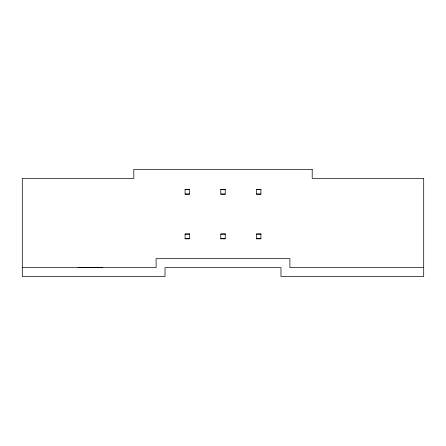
<?xml version="1.0" encoding="UTF-8"?>
<svg xmlns="http://www.w3.org/2000/svg" width="446" height="446" viewBox="0 0 446 446"><rect width="100%" height="100%" fill="white"/><g stroke="black" fill="none" stroke-linecap="round" stroke-linejoin="round"><path stroke-width="0.67" d="M185.09 189.55L189.55 189.55M220.77 189.55L225.23 189.55M256.45 189.55L260.91 189.55M185.09 194.01L189.55 194.01M220.77 194.01L225.23 194.01M256.45 194.01L260.91 194.01M185.09 234.15L189.55 234.15M220.77 234.15L225.23 234.15M256.45 234.15L260.91 234.15M185.09 238.61L189.55 238.61M220.77 238.61L225.23 238.61M256.45 238.61L260.91 238.61M78.05 267.377L102.357 267.377M22.3 267.6L156.1 267.6L156.1 258.68L289.9 258.68L289.9 267.6L423.7 267.6M312.2 169.48L133.8 169.48L133.8 178.4L22.3 178.4L22.3 276.52L165.02 276.52L165.02 267.6L280.98 267.6L280.98 276.52L423.7 276.52L423.7 178.4L312.2 178.4L312.2 169.48M189.55 189.327L185.09 189.327L185.09 194.233L189.55 194.233L189.55 189.327M225.23 189.327L220.77 189.327L220.77 194.233L225.23 194.233L225.23 189.327M260.91 189.327L256.45 189.327L256.45 194.233L260.91 194.233L260.91 189.327M189.55 233.927L185.09 233.927L185.09 238.833L189.55 238.833L189.55 233.927M225.23 233.927L220.77 233.927L220.77 238.833L225.23 238.833L225.23 233.927M260.91 233.927L256.45 233.927L256.45 238.833L260.91 238.833L260.91 233.927"/></g></svg>
